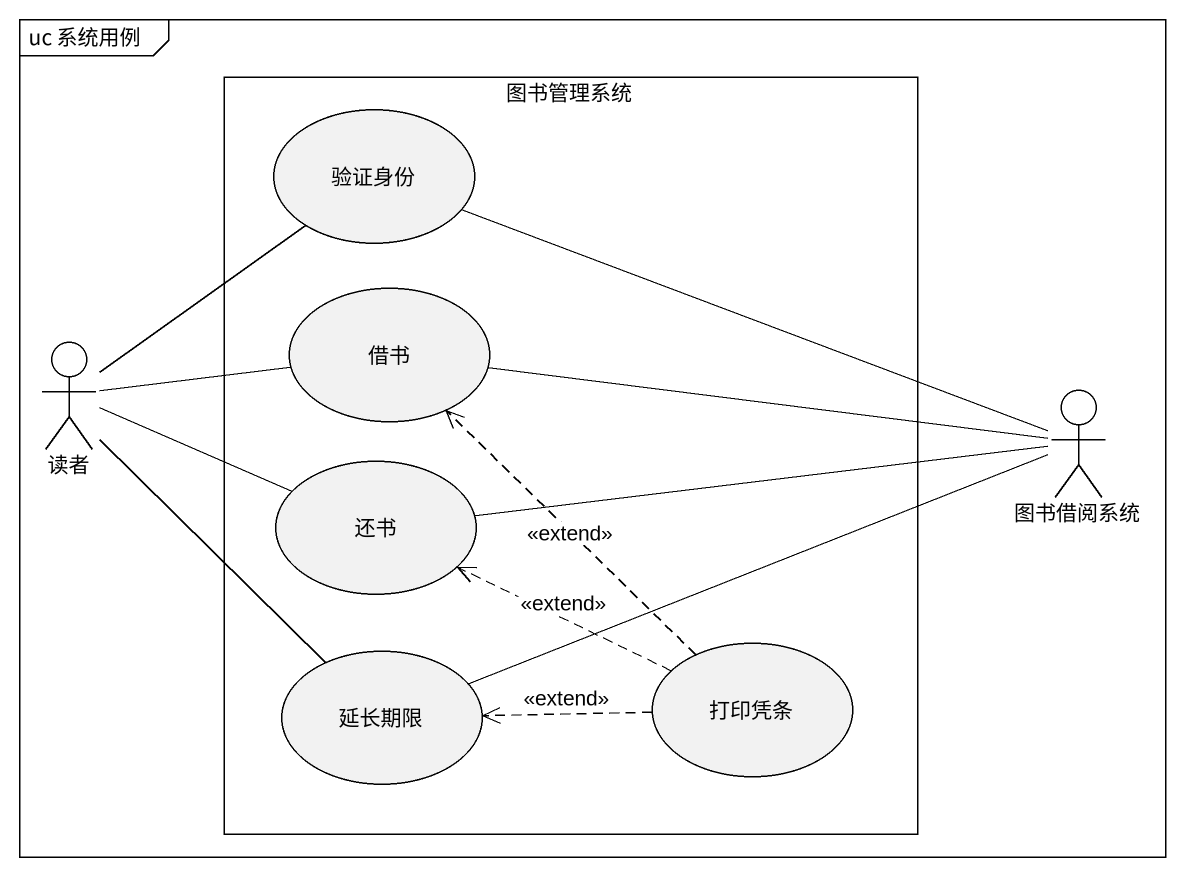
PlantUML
@startuml
mainframe uc 系统用例
rectangle 图书管理系统 {
  usecase 验证身份
  usecase 借书
  usecase 还书
  usecase 延长期限
  usecase 打印凭条
}
actor 读者
actor 图书借阅系统
验证身份 -right- 图书借阅系统
读者 -up- 验证身份
读者 -right- 借书
读者 -right- 还书
读者 -- 延长期限
借书 -right- 图书借阅系统
还书 -right- 图书借阅系统
延长期限 -right- 图书借阅系统
打印凭条 .up.> 借书 : <<extend>>
打印凭条 .left.> 还书 : <<extend>>
打印凭条 .left.> 延长期限 : <<extend>>
@enduml
